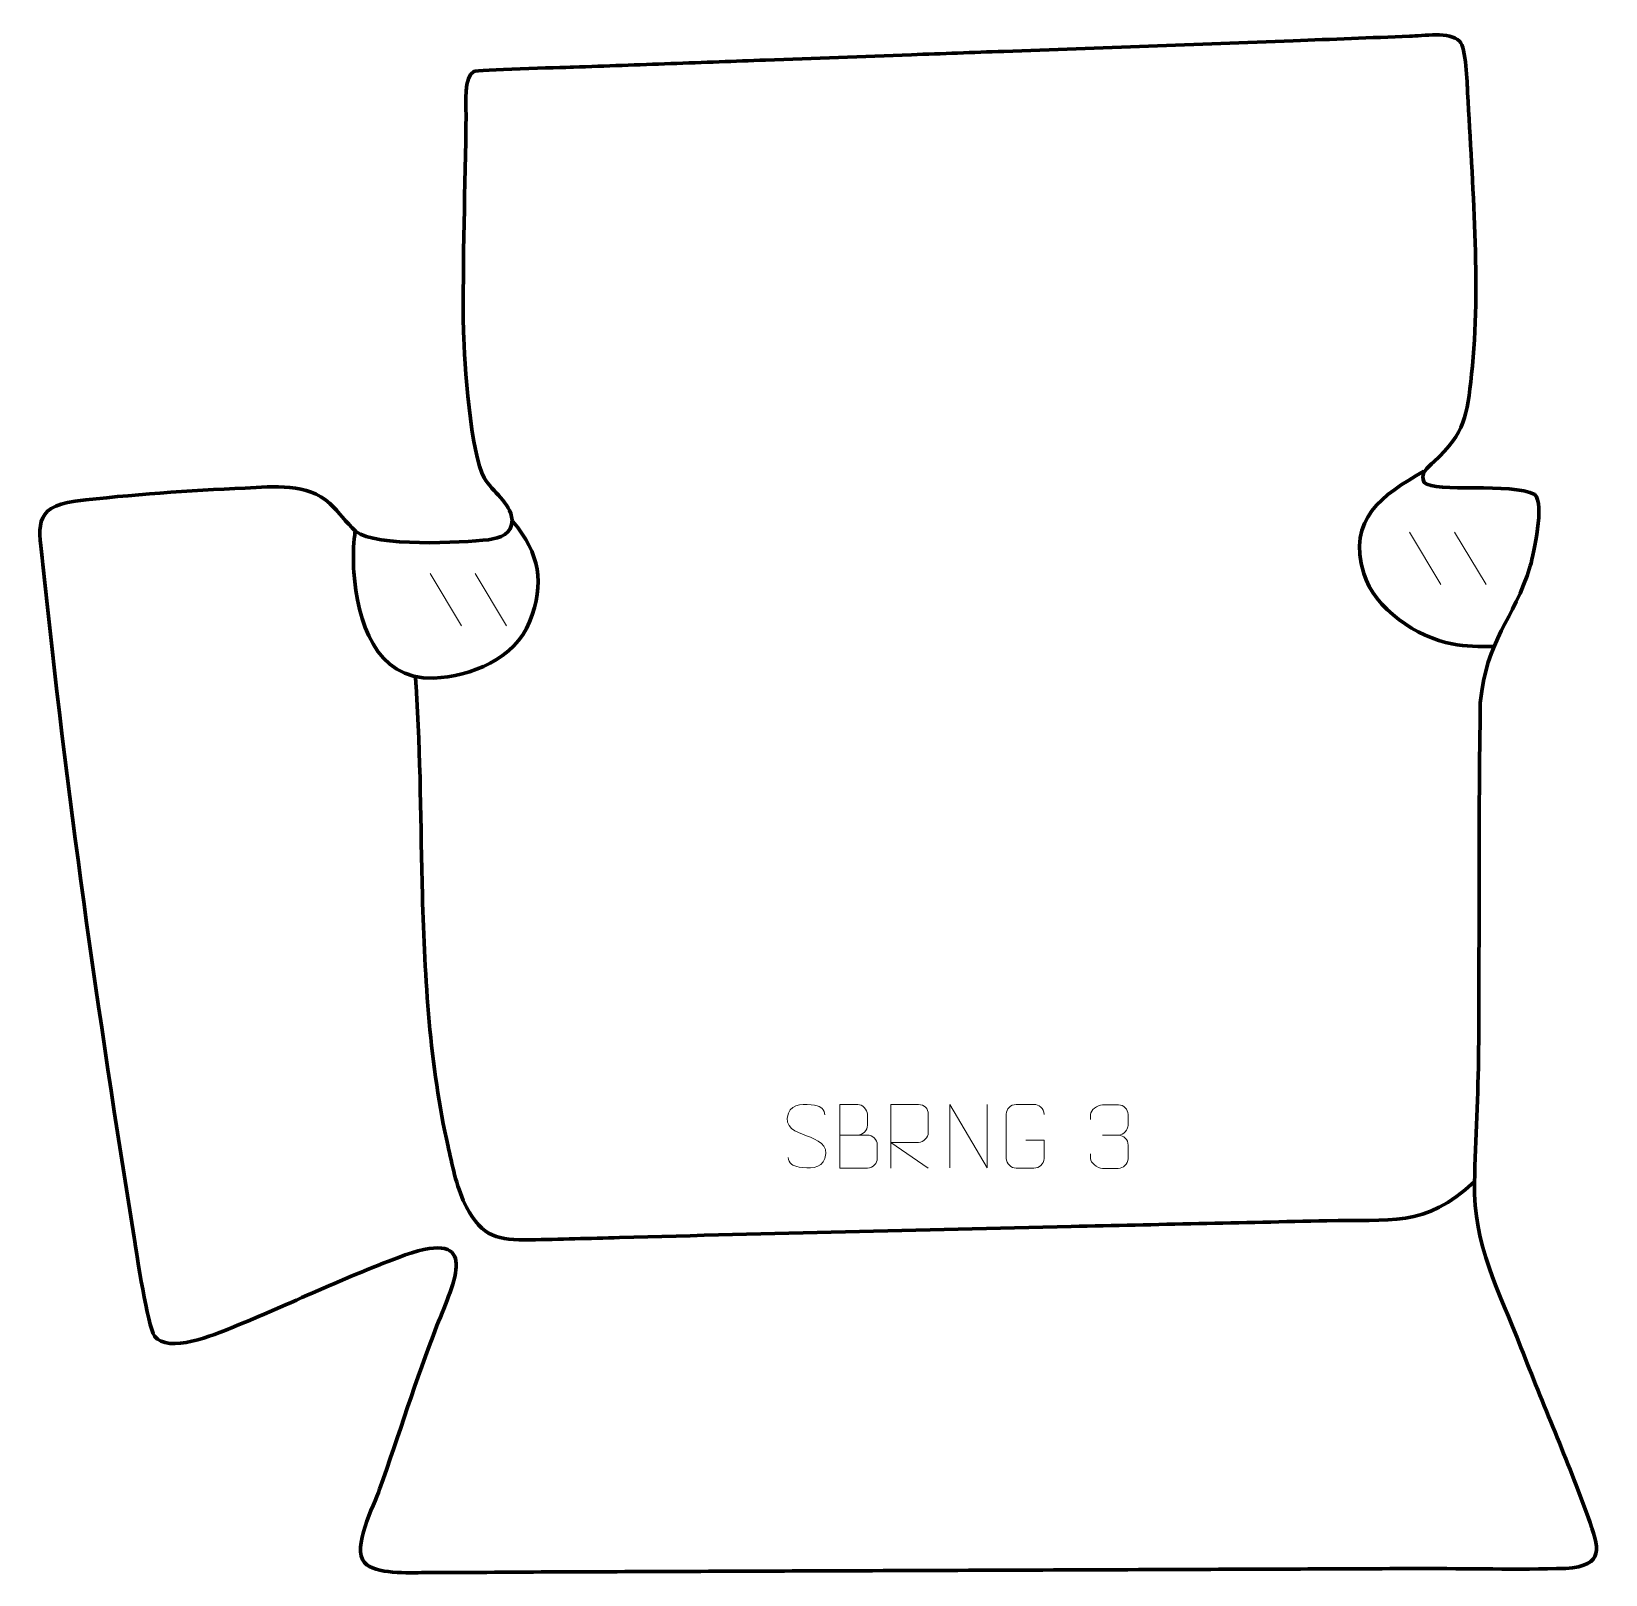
# Model space of a CAD drawing. Header units: millimetres. Extents: x 991 to 1609, y 191 to 797.
import ezdxf

# ---------------------------------------------------------------- set-up
doc = ezdxf.new("R2010")
doc.units = ezdxf.units.MM
doc.header["$MEASUREMENT"] = 0
doc.layers.add('layer 2', color=7, linetype='Continuous')
doc.layers.add('layer 3', color=7, linetype='Continuous')

msp = doc.modelspace()

# ---------------------------------------------------------------- linework, layer by layer
at = {"layer": 'layer 2', "color": 142, "lineweight": 158}
for points, knots in [([(1537.7445, 623.8973), (1521.319, 614.4488), (1507.7136, 605.2154), (1514.1924, 583.7987), (1514.1924, 583.7987), (1518.412, 569.8501), (1535.1191, 558.7505), (1548.8813, 556.1224), (1548.8813, 556.1224), (1554.287, 555.0902), (1559.5444, 554.9602), (1565.025, 555.1159)], [0, 0, 0, 0, 0.25, 0.25, 0.25, 0.25, 0.5, 0.5, 0.5, 0.5, 1, 1, 1, 1]), ([(1180.0449, 604.221), (1190.4819, 591.485), (1192.7061, 580.2364), (1186.5876, 564.7349), (1186.5876, 564.7349), (1180.9327, 550.4078), (1163.4026, 543.2656), (1148.9987, 542.6849), (1148.9987, 542.6849), (1125.8189, 541.7501), (1118.9835, 565.5044), (1117.5599, 584.2305), (1117.5599, 584.2305), (1117.2724, 588.6959), (1117.3152, 592.9534), (1117.7361, 597.4072), (1117.7361, 597.4072), (1117.845, 598.3823), (1117.9487, 599.3529), (1118.0444, 600.3294)], [0, 0, 0, 0, 0.16666667, 0.16666667, 0.16666667, 0.16666667, 0.33333333, 0.33333333, 0.33333333, 0.33333333, 0.5, 0.5, 0.5, 0.5, 0.66666667, 0.66666667, 0.66666667, 0.66666667, 1, 1, 1, 1]), ([(1557.6646, 344.9121), (1538.1432, 326.6424), (1524.2979, 330.187), (1499.6491, 329.5784), (1499.6491, 329.5784), (1466.1888, 328.7521), (1432.7259, 328.0788), (1399.2639, 327.326), (1399.2639, 327.326), (1340.1258, 325.9938), (1281.0801, 324.5669), (1221.9481, 322.9413), (1221.9481, 322.9413), (1210.2016, 322.6184), (1198.4552, 322.3143), (1186.7073, 322.0489), (1186.7073, 322.0489), (1174.3963, 321.7722), (1167.8605, 323.2418), (1161.8169, 334.8782), (1161.8169, 334.8782), (1158.18, 341.8809), (1156.4357, 350.1769), (1154.7746, 357.8513), (1154.7746, 357.8513), (1154.7746, 357.8513), (1154.5921, 358.6921), (1154.5921, 358.6921), (1154.5921, 358.6921), (1147.407, 390.3512), (1145.3795, 424.8898), (1144.4943, 457.3126), (1144.4943, 457.3126), (1143.7843, 484.7568), (1143.8368, 512.1326), (1142.0275, 539.548), (1142.0275, 539.548), (1141.9372, 540.8372), (1141.8366, 542.1231), (1141.7319, 543.4112)], [0, 0, 0, 0, 0.09090909, 0.09090909, 0.09090909, 0.09090909, 0.18181818, 0.18181818, 0.18181818, 0.18181818, 0.27272727, 0.27272727, 0.27272727, 0.27272727, 0.36363636, 0.36363636, 0.36363636, 0.36363636, 0.45454545, 0.45454545, 0.45454545, 0.45454545, 0.54545455, 0.54545455, 0.54545455, 0.54545455, 0.63636364, 0.63636364, 0.63636364, 0.63636364, 0.72727273, 0.72727273, 0.72727273, 0.72727273, 0.81818182, 0.81818182, 0.81818182, 0.81818182, 1, 1, 1, 1])]:
    msp.add_open_spline(points, degree=3, knots=knots, dxfattribs=at)
at = {"layer": 'layer 3', "color": 242, "lineweight": 158}
msp.add_open_spline([(1486.4713, 793.0037), (1448.5919, 791.6145), (1410.7124, 790.2251), (1372.8329, 788.8359), (1372.8329, 788.8359), (1360.737, 788.3922), (1348.641, 787.9487), (1336.5451, 787.505), (1336.5451, 787.505), (1317.4462, 786.8045), (1298.3472, 786.104), (1279.2483, 785.4035), (1279.2483, 785.4035), (1273.2004, 785.1817), (1267.1524, 784.9599), (1261.1044, 784.7381), (1261.1044, 784.7381), (1248.3718, 784.2711), (1235.6392, 783.8041), (1222.9067, 783.3372), (1222.9067, 783.3372), (1216.5403, 783.1037), (1210.174, 782.8701), (1203.8077, 782.6367), (1203.8077, 782.6367), (1198.8983, 782.4567), (1166.1546, 781.6195), (1164.6397, 780.8878), (1164.6397, 780.8878), (1160.747, 779.0077), (1161.6605, 768.0647), (1161.6243, 764.0214), (1161.6243, 764.0214), (1161.3433, 735.687), (1160.2194, 707.0177), (1160.6185, 678.7291), (1160.6185, 678.7291), (1160.9515, 666.9963), (1163.4987, 630.2748), (1168.7466, 621.3277), (1168.7466, 621.3277), (1172.0963, 615.6168), (1178.9768, 611.8776), (1179.6962, 604.7604), (1179.6962, 604.7604), (1179.7861, 599.1993), (1175.1777, 597.769), (1170.4276, 597.0166), (1170.4276, 597.0166), (1159.9847, 595.8931), (1126.0556, 594.048), (1118.3986, 600.2909), (1118.3986, 600.2909), (1114.2485, 604.0723), (1111.8028, 607.6502), (1108.13, 611.304), (1108.13, 611.304), (1099.4386, 619.4209), (1086.022, 617.8086), (1074.9, 617.3379), (1074.9, 617.3379), (1052.9802, 616.341), (1029.9468, 614.73), (1008.1591, 612.2261), (1008.1591, 612.2261), (990.9635, 609.6453), (994.0107, 601.6093), (995.4571, 587.2411), (995.4571, 587.2411), (1004.5992, 498.4196), (1017.1289, 411.0664), (1031.2514, 322.9348), (1031.2514, 322.9348), (1032.3429, 316.0906), (1036.5405, 288.5666), (1039.2793, 284.2603), (1039.2793, 284.2603), (1044.6098, 277.0931), (1063.1172, 284.9117), (1069.5505, 287.5296), (1069.5505, 287.5296), (1092.2029, 296.7714), (1114.8156, 307.7084), (1137.6819, 316.1072), (1137.6819, 316.1072), (1167.5645, 326.4592), (1157.1479, 305.8337), (1150.2092, 288.3827), (1150.2092, 288.3827), (1141.8302, 266.983), (1135.3303, 245.6115), (1127.7002, 224.0736), (1127.7002, 224.0736), (1125.464, 217.761), (1116.6374, 201.0294), (1121.7383, 195.2943), (1121.7383, 195.2943), (1125.9036, 190.6112), (1139.2205, 191.3568), (1145.3846, 191.3482), (1145.3846, 191.3482), (1161.5917, 191.3257), (1177.939, 191.5637), (1194.1695, 191.6269), (1194.1695, 191.6269), (1226.005, 191.7506), (1257.8406, 191.8747), (1289.6761, 191.9984), (1289.6761, 191.9984), (1296.0432, 192.0232), (1302.4103, 192.048), (1308.7774, 192.0727), (1308.7774, 192.0727), (1353.3471, 192.2459), (1397.9169, 192.4192), (1442.4866, 192.5925), (1442.4866, 192.5925), (1473.6854, 192.7137), (1504.8842, 192.835), (1536.083, 192.9563), (1536.083, 192.9563), (1555.074, 193.007), (1574.592, 192.4173), (1593.5051, 193.0113), (1593.5051, 193.0113), (1609.1397, 194.1078), (1606.6098, 200.9119), (1602.3317, 213.0826), (1602.3317, 213.0826), (1594.2764, 235.471), (1584.494, 257.5121), (1575.9382, 279.8228), (1575.9382, 279.8228), (1567.2176, 302.0598), (1557.265, 319.8203), (1557.6814, 344.5313), (1557.6814, 344.5313), (1558.0726, 361.8943), (1559.1818, 378.8789), (1559.3113, 396.3418), (1559.3113, 396.3418), (1559.6326, 441.8399), (1559.2175, 487.513), (1559.9733, 532.9772), (1559.9733, 532.9772), (1562.3176, 558.1011), (1573.0597, 565.1978), (1579.6049, 586.7813), (1579.6049, 586.7813), (1580.9903, 591.7131), (1585.3368, 611.2977), (1581.3473, 614.7354), (1581.3473, 614.7354), (1572.2712, 619.6168), (1541.9796, 615.3943), (1537.9516, 619.4611), (1537.9516, 619.4611), (1536.1382, 622.8604), (1539.2518, 625.4676), (1541.6873, 627.6278), (1541.6873, 627.6278), (1554.2775, 639.2583), (1554.6219, 645.6146), (1556.5606, 661.9905), (1556.5606, 661.9905), (1560.3334, 697.7244), (1556.7854, 736.5705), (1554.9873, 772.5521), (1554.9873, 772.5521), (1554.7889, 776.524), (1554.4308, 790.1872), (1551.7933, 792.8687), (1551.7933, 792.8687), (1548.0842, 796.6398), (1537.4118, 794.9672), (1532.1868, 794.7747), (1532.1868, 794.7747), (1516.9472, 794.2133), (1501.711, 793.5672), (1486.4713, 793.0037)], degree=3, knots=[0, 0, 0, 0, 0.02173913, 0.02173913, 0.02173913, 0.02173913, 0.04347826, 0.04347826, 0.04347826, 0.04347826, 0.06521739, 0.06521739, 0.06521739, 0.06521739, 0.08695652, 0.08695652, 0.08695652, 0.08695652, 0.10869565, 0.10869565, 0.10869565, 0.10869565, 0.13043478, 0.13043478, 0.13043478, 0.13043478, 0.15217391, 0.15217391, 0.15217391, 0.15217391, 0.17391304, 0.17391304, 0.17391304, 0.17391304, 0.19565217, 0.19565217, 0.19565217, 0.19565217, 0.2173913, 0.2173913, 0.2173913, 0.2173913, 0.23913043, 0.23913043, 0.23913043, 0.23913043, 0.26086957, 0.26086957, 0.26086957, 0.26086957, 0.2826087, 0.2826087, 0.2826087, 0.2826087, 0.30434783, 0.30434783, 0.30434783, 0.30434783, 0.32608696, 0.32608696, 0.32608696, 0.32608696, 0.34782609, 0.34782609, 0.34782609, 0.34782609, 0.36956522, 0.36956522, 0.36956522, 0.36956522, 0.39130435, 0.39130435, 0.39130435, 0.39130435, 0.41304348, 0.41304348, 0.41304348, 0.41304348, 0.43478261, 0.43478261, 0.43478261, 0.43478261, 0.45652174, 0.45652174, 0.45652174, 0.45652174, 0.47826087, 0.47826087, 0.47826087, 0.47826087, 0.5, 0.5, 0.5, 0.5, 0.52173913, 0.52173913, 0.52173913, 0.52173913, 0.54347826, 0.54347826, 0.54347826, 0.54347826, 0.56521739, 0.56521739, 0.56521739, 0.56521739, 0.58695652, 0.58695652, 0.58695652, 0.58695652, 0.60869565, 0.60869565, 0.60869565, 0.60869565, 0.63043478, 0.63043478, 0.63043478, 0.63043478, 0.65217391, 0.65217391, 0.65217391, 0.65217391, 0.67391304, 0.67391304, 0.67391304, 0.67391304, 0.69565217, 0.69565217, 0.69565217, 0.69565217, 0.7173913, 0.7173913, 0.7173913, 0.7173913, 0.73913043, 0.73913043, 0.73913043, 0.73913043, 0.76086957, 0.76086957, 0.76086957, 0.76086957, 0.7826087, 0.7826087, 0.7826087, 0.7826087, 0.80434783, 0.80434783, 0.80434783, 0.80434783, 0.82608696, 0.82608696, 0.82608696, 0.82608696, 0.84782609, 0.84782609, 0.84782609, 0.84782609, 0.86956522, 0.86956522, 0.86956522, 0.86956522, 0.89130435, 0.89130435, 0.89130435, 0.89130435, 0.91304348, 0.91304348, 0.91304348, 0.91304348, 0.93478261, 0.93478261, 0.93478261, 0.93478261, 0.95652174, 0.95652174, 0.95652174, 0.95652174, 1, 1, 1, 1], dxfattribs=at)
at = {"layer": 'layer 3', "color": 250, "lineweight": 9}
for points in [[(1532.1111, 599.9299), (1532.1111, 599.9299), (1544.4754, 579.3856), (1544.4754, 579.3856)], [(1549.841, 599.9299), (1549.841, 599.9299), (1562.2053, 579.3856), (1562.2053, 579.3856)], [(1147.4856, 583.7117), (1147.4856, 583.7117), (1159.8499, 563.1674), (1159.8499, 563.1674)], [(1165.2155, 583.7117), (1165.2155, 583.7117), (1177.5798, 563.1674), (1177.5798, 563.1674)], [(1411.6181, 363.1382), (1411.6181, 363.1382), (1417.8145, 363.1382), (1417.8145, 363.1382)]]:
    msp.add_open_spline(points, degree=3, dxfattribs=at)
for points, knots in [([(1295.3749, 362.957), (1291.1266, 364.4274), (1286.2185, 366.2232), (1288.2236, 371.7435), (1288.2236, 371.7435), (1289.7271, 375.8834), (1294.9407, 375.4949), (1298.5443, 374.8938), (1298.5443, 374.8938), (1301.4049, 374.4166), (1302.2696, 373.2034), (1302.5802, 371.1193)], [0, 0, 0, 0, 0.25, 0.25, 0.25, 0.25, 0.5, 0.5, 0.5, 0.5, 1, 1, 1, 1]), ([(1308.3727, 363.2221), (1312.0113, 363.2225), (1315.5984, 363.2225), (1319.2378, 363.2221), (1319.2378, 363.2221), (1321.2132, 363.2048), (1323.1368, 361.4687), (1323.1368, 359.4191), (1323.1368, 359.4191), (1323.1364, 358.2905), (1323.1364, 355.2411), (1323.1368, 354.1122), (1323.1368, 354.1122), (1323.1544, 352.2543), (1321.6123, 350.2404), (1319.2908, 350.2573), (1319.2908, 350.2573), (1315.651, 350.2577), (1312.0116, 350.2577), (1308.3727, 350.2573), (1308.3727, 350.2573), (1308.3727, 358.5756), (1308.3727, 366.8934), (1308.3727, 375.2109), (1308.3727, 375.2109), (1310.7464, 375.2109), (1313.1205, 375.2109), (1315.4947, 375.2109), (1315.4947, 375.2109), (1317.1755, 375.2285), (1319.2723, 373.318), (1319.29, 371.3556), (1319.29, 371.3556), (1319.2896, 369.2895), (1319.2896, 369.1435), (1319.29, 367.077), (1319.29, 367.077), (1319.3073, 365.0109), (1317.4528, 363.2048), (1315.4428, 363.2221)], [0, 0, 0, 0, 0.09090909, 0.09090909, 0.09090909, 0.09090909, 0.18181818, 0.18181818, 0.18181818, 0.18181818, 0.27272727, 0.27272727, 0.27272727, 0.27272727, 0.36363636, 0.36363636, 0.36363636, 0.36363636, 0.45454545, 0.45454545, 0.45454545, 0.45454545, 0.54545455, 0.54545455, 0.54545455, 0.54545455, 0.63636364, 0.63636364, 0.63636364, 0.63636364, 0.72727273, 0.72727273, 0.72727273, 0.72727273, 0.81818182, 0.81818182, 0.81818182, 0.81818182, 1, 1, 1, 1]), ([(1328.4943, 350.2537), (1328.4943, 350.2537), (1328.4943, 375.2072), (1328.4943, 375.2072), (1328.4943, 375.2072), (1332.0891, 375.2072), (1335.6846, 375.2072), (1339.2798, 375.2072), (1339.2798, 375.2072), (1341.6051, 375.1695), (1343.1624, 373.6795), (1343.1583, 371.3131), (1343.1583, 371.3131), (1343.1579, 369.2776), (1343.1579, 366.2182), (1343.1583, 364.1822), (1343.1583, 364.1822), (1343.1518, 362.3067), (1341.3395, 360.3649), (1339.33, 360.3458), (1339.33, 360.3458), (1339.33, 360.3458), (1328.4943, 360.3458), (1328.4943, 360.3458), (1328.4943, 360.3458), (1328.4943, 360.3458), (1343.149, 350.2537), (1343.149, 350.2537)], [0, 0, 0, 0, 0.125, 0.125, 0.125, 0.125, 0.25, 0.25, 0.25, 0.25, 0.375, 0.375, 0.375, 0.375, 0.5, 0.5, 0.5, 0.5, 0.625, 0.625, 0.625, 0.625, 0.75, 0.75, 0.75, 0.75, 1, 1, 1, 1]), ([(1351.5865, 350.303), (1351.5865, 350.303), (1351.5865, 375.2565), (1351.5865, 375.2565), (1351.5865, 375.2565), (1351.5865, 375.2565), (1366.2413, 350.303), (1366.2413, 350.303), (1366.2413, 350.303), (1366.2413, 350.303), (1366.2413, 375.2565), (1366.2413, 375.2565)], [0, 0, 0, 0, 0.25, 0.25, 0.25, 0.25, 0.5, 0.5, 0.5, 0.5, 1, 1, 1, 1]), ([(1381.4637, 361.2361), (1381.4637, 361.2361), (1388.6318, 361.2361), (1388.6318, 361.2361), (1388.6318, 361.2361), (1388.6318, 361.2361), (1388.6318, 354.068), (1388.6318, 354.068), (1388.6318, 354.068), (1388.4921, 351.7446), (1386.8149, 350.265), (1384.6671, 350.2542), (1384.6671, 350.2542), (1382.3353, 350.2546), (1380.0033, 350.2546), (1377.6718, 350.2542), (1377.6718, 350.2542), (1375.7469, 350.1488), (1373.7747, 352.0333), (1373.7859, 354.0506), (1373.7859, 354.0506), (1373.7863, 359.8207), (1373.7863, 365.5904), (1373.7859, 371.3597), (1373.7859, 371.3597), (1373.7901, 373.4978), (1375.5369, 375.217), (1377.6892, 375.2036), (1377.6892, 375.2036), (1380.0149, 375.2036), (1382.341, 375.2036), (1384.6671, 375.2036), (1384.6671, 375.2036), (1386.6138, 375.239), (1388.6052, 373.7475), (1388.6318, 371.3098)], [0, 0, 0, 0, 0.1, 0.1, 0.1, 0.1, 0.2, 0.2, 0.2, 0.2, 0.3, 0.3, 0.3, 0.3, 0.4, 0.4, 0.4, 0.4, 0.5, 0.5, 0.5, 0.5, 0.6, 0.6, 0.6, 0.6, 0.7, 0.7, 0.7, 0.7, 0.8, 0.8, 0.8, 0.8, 1, 1, 1, 1]), ([(1406.9084, 369.3834), (1406.9084, 369.3834), (1406.9084, 371.2406), (1406.9084, 371.2406), (1406.9084, 371.2406), (1406.8941, 372.9825), (1409.5586, 375.1006), (1411.6177, 375.0779), (1411.6177, 375.0779), (1413.6818, 375.0779), (1415.7458, 375.0779), (1417.8095, 375.0779), (1417.8095, 375.0779), (1420.004, 375.0867), (1421.6023, 373.2399), (1421.6467, 371.3278), (1421.6467, 371.3278), (1421.6463, 369.8927), (1421.6463, 368.4576), (1421.6467, 367.0221), (1421.6467, 367.0221), (1421.5981, 365.3686), (1419.9955, 363.1386), (1417.7972, 363.1486), (1417.7972, 363.1486), (1420.0009, 363.1374), (1421.6089, 361.3342), (1421.6629, 359.2747), (1421.6629, 359.2747), (1421.6625, 357.49), (1421.6625, 355.7053), (1421.6629, 353.9202), (1421.6629, 353.9202), (1421.673, 351.8588), (1419.6181, 350.0957), (1417.7972, 350.1038), (1417.7972, 350.1038), (1415.7319, 350.1041), (1413.6667, 350.1041), (1411.6011, 350.1038), (1411.6011, 350.1038), (1409.4325, 350.1153), (1406.9015, 352.5155), (1406.8829, 353.9773), (1406.8829, 353.9773), (1406.8829, 353.9773), (1406.8829, 355.8859), (1406.8829, 355.8859)], [0, 0, 0, 0, 0.07692308, 0.07692308, 0.07692308, 0.07692308, 0.15384615, 0.15384615, 0.15384615, 0.15384615, 0.23076923, 0.23076923, 0.23076923, 0.23076923, 0.30769231, 0.30769231, 0.30769231, 0.30769231, 0.38461538, 0.38461538, 0.38461538, 0.38461538, 0.46153846, 0.46153846, 0.46153846, 0.46153846, 0.53846154, 0.53846154, 0.53846154, 0.53846154, 0.61538462, 0.61538462, 0.61538462, 0.61538462, 0.69230769, 0.69230769, 0.69230769, 0.69230769, 0.76923077, 0.76923077, 0.76923077, 0.76923077, 0.84615385, 0.84615385, 0.84615385, 0.84615385, 1, 1, 1, 1]), ([(1295.3749, 362.9569), (1299.3935, 361.3102), (1304.423, 359.4219), (1302.589, 354.0616), (1302.589, 354.0616), (1301.1292, 349.7952), (1296.2184, 350.0519), (1292.4923, 350.6066), (1292.4923, 350.6066), (1289.7423, 351.0164), (1288.5214, 352.2299), (1288.1434, 354.3421)], [0, 0, 0, 0, 0.25, 0.25, 0.25, 0.25, 0.5, 0.5, 0.5, 0.5, 1, 1, 1, 1])]:
    msp.add_open_spline(points, degree=3, knots=knots, dxfattribs=at)

doc.saveas('drawing.dxf')
